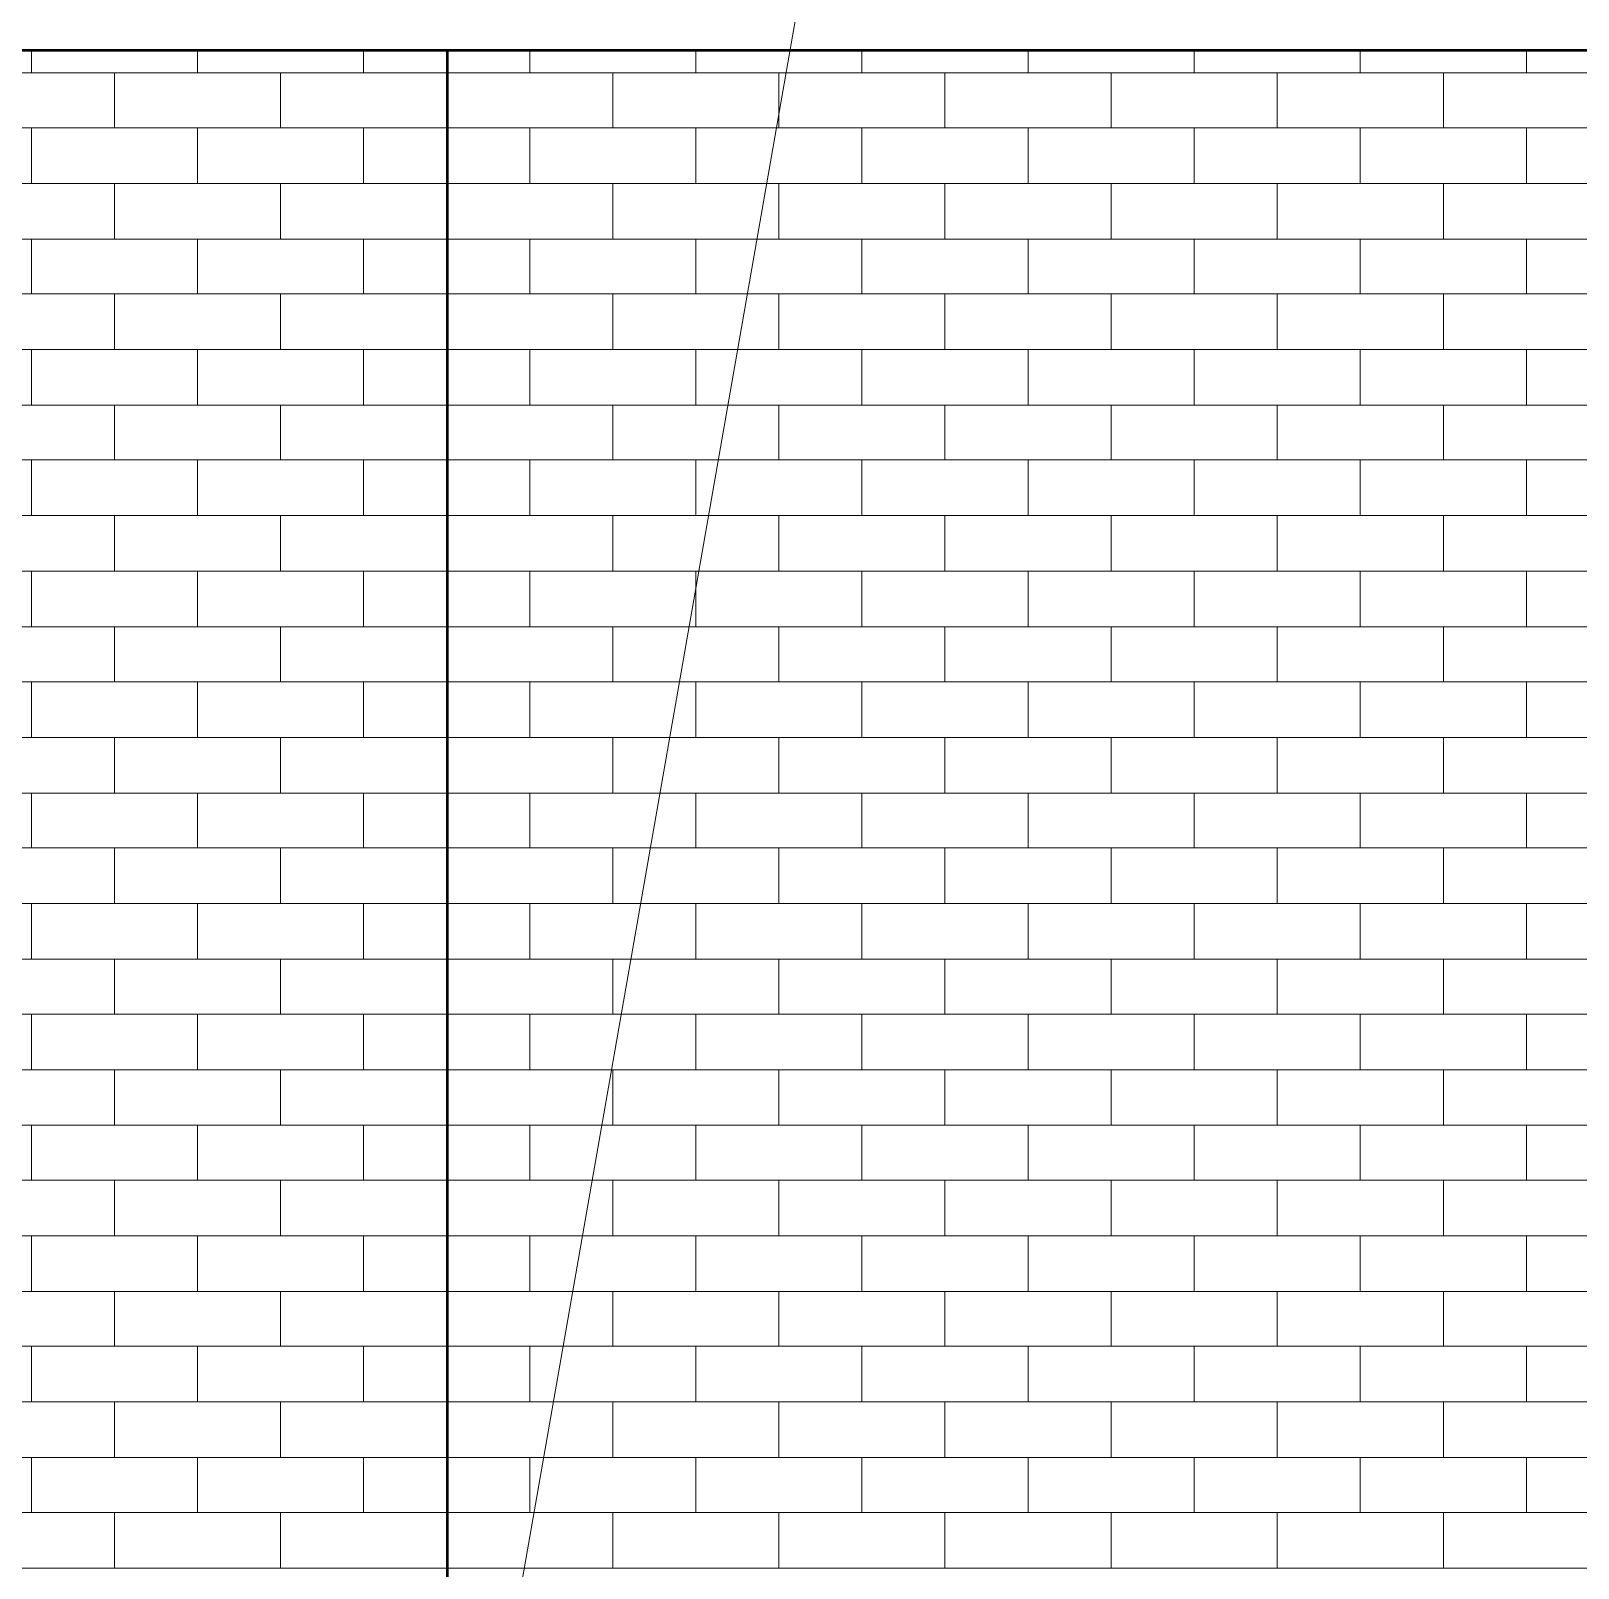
# Model space of a CAD drawing. Header units: inches. Extents: x 5 to 516, y -193 to 129.
# Drawn here: x 116.64 to 122.85, y -53.06 to -46.89 of the extents above; entities that cross this region are included whole.
import ezdxf

# ---------------------------------------------------------------- set-up
doc = ezdxf.new("R2010")
doc.units = ezdxf.units.IN
doc.header["$MEASUREMENT"] = 0
doc.layers.add('Highlight', color=210, linetype='Continuous')
doc.layers.add('PDF4_Geometry', color=7, linetype='Continuous')

msp = doc.modelspace()

# ---------------------------------------------------------------- linework, layer by layer
at = {"layer": 'Highlight'}
msp.add_line((72.5587536, -46.9696498), (133.673458, -46.9696498), dxfattribs=at)
at = {"layer": 'PDF4_Geometry', "lineweight": 15}
for points in [[(118.4187562, -54.2096474), (120.2620897, -43.6796469), (120.9020898, -43.6796469)], [(116.6420905, -47.0596495), (116.6420905, -46.9696495)], [(117.3087572, -47.0596495), (117.3087572, -46.9696495)], [(117.9754239, -47.0596495), (117.9754239, -46.9696495)], [(118.6420906, -47.0596495), (118.6420906, -46.9696495)], [(119.3087573, -47.0596495), (119.3087573, -46.9696495)], [(119.9754241, -47.0596495), (119.9754241, -46.9696495)], [(120.6420908, -47.0596495), (120.6420908, -46.9696495)], [(121.3087575, -47.0596495), (121.3087575, -46.9696495)], [(121.9754242, -47.0596495), (121.9754242, -46.9696495)], [(122.6420909, -47.0596495), (122.6420909, -46.9696495)], [(125.6454244, -47.0596495), (110.64209, -47.0596495), (100.9754225, -47.0596495)], [(116.9754238, -47.2796474), (116.9754238, -47.0596473)], [(117.6420905, -47.2796474), (117.6420905, -47.0596473)], [(118.3087573, -47.2796474), (118.3087573, -47.0596473)], [(118.975424, -47.2796474), (118.975424, -47.0596473)], [(119.6420907, -47.2796474), (119.6420907, -47.0596473)], [(120.3087574, -47.2796474), (120.3087574, -47.0596473)], [(120.9754241, -47.2796474), (120.9754241, -47.0596473)], [(121.6420909, -47.2796474), (121.6420909, -47.0596473)], [(122.3087576, -47.2796474), (122.3087576, -47.0596473)], [(125.6454244, -47.2796474), (110.64209, -47.2796474), (100.9754225, -47.2796474)], [(116.6420905, -47.5029818), (116.6420905, -47.2796484)], [(117.3087572, -47.5029818), (117.3087572, -47.2796484)], [(117.9754239, -47.5029818), (117.9754239, -47.2796484)], [(118.6420906, -47.5029818), (118.6420906, -47.2796484)], [(119.3087573, -47.5029818), (119.3087573, -47.2796484)], [(119.9754241, -47.5029818), (119.9754241, -47.2796484)], [(120.6420908, -47.5029818), (120.6420908, -47.2796484)], [(121.3087575, -47.5029818), (121.3087575, -47.2796484)], [(121.9754242, -47.5029818), (121.9754242, -47.2796484)], [(122.6420909, -47.5029818), (122.6420909, -47.2796484)], [(125.6454244, -47.5029818), (110.64209, -47.5029818), (100.9754225, -47.5029818)], [(116.9754238, -47.7263162), (116.9754238, -47.5029829)], [(117.6420905, -47.7263162), (117.6420905, -47.5029829)], [(118.3087573, -47.7263162), (118.3087573, -47.5029829)], [(118.975424, -47.7263162), (118.975424, -47.5029829)], [(119.6420907, -47.7263162), (119.6420907, -47.5029829)], [(120.3087574, -47.7263162), (120.3087574, -47.5029829)], [(120.9754241, -47.7263162), (120.9754241, -47.5029829)], [(121.6420909, -47.7263162), (121.6420909, -47.5029829)], [(122.3087576, -47.7263162), (122.3087576, -47.5029829)], [(125.6454244, -47.7263162), (110.64209, -47.7263162), (100.9754225, -47.7263162)], [(116.6420905, -47.9463141), (116.6420905, -47.7263141)], [(117.3087572, -47.9463141), (117.3087572, -47.7263141)], [(117.9754239, -47.9463141), (117.9754239, -47.7263141)], [(118.6420906, -47.9463141), (118.6420906, -47.7263141)], [(119.3087573, -47.9463141), (119.3087573, -47.7263141)], [(119.9754241, -47.9463141), (119.9754241, -47.7263141)], [(120.6420908, -47.9463141), (120.6420908, -47.7263141)], [(121.3087575, -47.9463141), (121.3087575, -47.7263141)], [(121.9754242, -47.9463141), (121.9754242, -47.7263141)], [(122.6420909, -47.9463141), (122.6420909, -47.7263141)], [(125.6454244, -47.9463141), (110.64209, -47.9463141), (100.9754225, -47.9463141)], [(116.9754238, -48.1696485), (116.9754238, -47.9463152)], [(117.6420905, -48.1696485), (117.6420905, -47.9463152)], [(118.3087573, -48.1696485), (118.3087573, -47.9463152)], [(118.975424, -48.1696485), (118.975424, -47.9463152)], [(119.6420907, -48.1696485), (119.6420907, -47.9463152)], [(120.3087574, -48.1696485), (120.3087574, -47.9463152)], [(120.9754241, -48.1696485), (120.9754241, -47.9463152)], [(121.6420909, -48.1696485), (121.6420909, -47.9463152)], [(122.3087576, -48.1696485), (122.3087576, -47.9463152)], [(125.6454244, -48.1696485), (110.64209, -48.1696485), (100.9754225, -48.1696485)], [(116.6420905, -48.3929829), (116.6420905, -48.1696496)], [(117.3087572, -48.3929829), (117.3087572, -48.1696496)], [(117.9754239, -48.3929829), (117.9754239, -48.1696496)], [(118.6420906, -48.3929829), (118.6420906, -48.1696496)], [(119.3087573, -48.3929829), (119.3087573, -48.1696496)], [(119.9754241, -48.3929829), (119.9754241, -48.1696496)], [(120.6420908, -48.3929829), (120.6420908, -48.1696496)], [(121.3087575, -48.3929829), (121.3087575, -48.1696496)], [(121.9754242, -48.3929829), (121.9754242, -48.1696496)], [(122.6420909, -48.3929829), (122.6420909, -48.1696496)], [(125.6454244, -48.3929829), (110.64209, -48.3929829), (100.9754225, -48.3929829)], [(116.9754238, -48.6129808), (116.9754238, -48.3929808)], [(117.6420905, -48.6129808), (117.6420905, -48.3929808)], [(118.3087573, -48.6129808), (118.3087573, -48.3929808)], [(118.975424, -48.6129808), (118.975424, -48.3929808)], [(119.6420907, -48.6129808), (119.6420907, -48.3929808)], [(120.3087574, -48.6129808), (120.3087574, -48.3929808)], [(120.9754241, -48.6129808), (120.9754241, -48.3929808)], [(121.6420909, -48.6129808), (121.6420909, -48.3929808)], [(122.3087576, -48.6129808), (122.3087576, -48.3929808)], [(125.6454244, -48.6129808), (110.64209, -48.6129808), (100.9754225, -48.6129808)], [(116.6420905, -48.8363152), (116.6420905, -48.6129819)], [(117.3087572, -48.8363152), (117.3087572, -48.6129819)], [(117.9754239, -48.8363152), (117.9754239, -48.6129819)], [(118.6420906, -48.8363152), (118.6420906, -48.6129819)], [(119.3087573, -48.8363152), (119.3087573, -48.6129819)], [(119.9754241, -48.8363152), (119.9754241, -48.6129819)], [(120.6420908, -48.8363152), (120.6420908, -48.6129819)], [(121.3087575, -48.8363152), (121.3087575, -48.6129819)], [(121.9754242, -48.8363152), (121.9754242, -48.6129819)], [(122.6420909, -48.8363152), (122.6420909, -48.6129819)], [(125.6454244, -48.8363152), (110.64209, -48.8363152), (100.9754225, -48.8363152)], [(116.9754238, -49.0596497), (116.9754238, -48.8363163)], [(117.6420905, -49.0596497), (117.6420905, -48.8363163)], [(118.3087573, -49.0596497), (118.3087573, -48.8363163)], [(118.975424, -49.0596497), (118.975424, -48.8363163)], [(119.6420907, -49.0596497), (119.6420907, -48.8363163)], [(120.3087574, -49.0596497), (120.3087574, -48.8363163)], [(120.9754241, -49.0596497), (120.9754241, -48.8363163)], [(121.6420909, -49.0596497), (121.6420909, -48.8363163)], [(122.3087576, -49.0596497), (122.3087576, -48.8363163)], [(125.6454244, -49.0596497), (110.64209, -49.0596497), (100.9754225, -49.0596497)], [(116.6420905, -49.2829841), (116.6420905, -49.0596508)], [(117.3087572, -49.2829841), (117.3087572, -49.0596508)], [(117.9754239, -49.2829841), (117.9754239, -49.0596508)], [(118.6420906, -49.2829841), (118.6420906, -49.0596508)], [(119.3087573, -49.2829841), (119.3087573, -49.0596508)], [(119.9754241, -49.2829841), (119.9754241, -49.0596508)], [(120.6420908, -49.2829841), (120.6420908, -49.0596508)], [(121.3087575, -49.2829841), (121.3087575, -49.0596508)], [(121.9754242, -49.2829841), (121.9754242, -49.0596508)], [(122.6420909, -49.2829841), (122.6420909, -49.0596508)], [(125.6454244, -49.2829841), (110.64209, -49.2829841), (100.9754225, -49.2829841)], [(116.9754238, -49.5029819), (116.9754238, -49.2829819)], [(117.6420905, -49.5029819), (117.6420905, -49.2829819)], [(118.3087573, -49.5029819), (118.3087573, -49.2829819)], [(118.975424, -49.5029819), (118.975424, -49.2829819)], [(119.6420907, -49.5029819), (119.6420907, -49.2829819)], [(120.3087574, -49.5029819), (120.3087574, -49.2829819)], [(120.9754241, -49.5029819), (120.9754241, -49.2829819)], [(121.6420909, -49.5029819), (121.6420909, -49.2829819)], [(122.3087576, -49.5029819), (122.3087576, -49.2829819)], [(125.6454244, -49.5029819), (110.64209, -49.5029819), (100.9754225, -49.5029819)], [(116.6420905, -49.7263164), (116.6420905, -49.502983)], [(117.3087572, -49.7263164), (117.3087572, -49.502983)], [(117.9754239, -49.7263164), (117.9754239, -49.502983)], [(118.6420906, -49.7263164), (118.6420906, -49.502983)], [(119.3087573, -49.7263164), (119.3087573, -49.502983)], [(119.9754241, -49.7263164), (119.9754241, -49.502983)], [(120.6420908, -49.7263164), (120.6420908, -49.502983)], [(121.3087575, -49.7263164), (121.3087575, -49.502983)], [(121.9754242, -49.7263164), (121.9754242, -49.502983)], [(122.6420909, -49.7263164), (122.6420909, -49.502983)], [(125.6454244, -49.7263164), (110.64209, -49.7263164), (100.9754225, -49.7263164)], [(116.9754238, -49.9496508), (116.9754238, -49.7263175)], [(117.6420905, -49.9496508), (117.6420905, -49.7263175)], [(118.3087573, -49.9496508), (118.3087573, -49.7263175)], [(118.975424, -49.9496508), (118.975424, -49.7263175)], [(119.6420907, -49.9496508), (119.6420907, -49.7263175)], [(120.3087574, -49.9496508), (120.3087574, -49.7263175)], [(120.9754241, -49.9496508), (120.9754241, -49.7263175)], [(121.6420909, -49.9496508), (121.6420909, -49.7263175)], [(122.3087576, -49.9496508), (122.3087576, -49.7263175)], [(125.6454244, -49.9496508), (110.64209, -49.9496508), (100.9754225, -49.9496508)], [(116.6420905, -50.1696487), (116.6420905, -49.9496487)], [(117.3087572, -50.1696487), (117.3087572, -49.9496487)], [(117.9754239, -50.1696487), (117.9754239, -49.9496487)], [(118.6420906, -50.1696487), (118.6420906, -49.9496487)], [(119.3087573, -50.1696487), (119.3087573, -49.9496487)], [(119.9754241, -50.1696487), (119.9754241, -49.9496487)], [(120.6420908, -50.1696487), (120.6420908, -49.9496487)], [(121.3087575, -50.1696487), (121.3087575, -49.9496487)], [(121.9754242, -50.1696487), (121.9754242, -49.9496487)], [(122.6420909, -50.1696487), (122.6420909, -49.9496487)], [(125.6454244, -50.1696487), (110.64209, -50.1696487), (100.9754225, -50.1696487)], [(116.9754238, -50.3929831), (116.9754238, -50.1696498)], [(117.6420905, -50.3929831), (117.6420905, -50.1696498)], [(118.3087573, -50.3929831), (118.3087573, -50.1696498)], [(118.975424, -50.3929831), (118.975424, -50.1696498)], [(119.6420907, -50.3929831), (119.6420907, -50.1696498)], [(120.3087574, -50.3929831), (120.3087574, -50.1696498)], [(120.9754241, -50.3929831), (120.9754241, -50.1696498)], [(121.6420909, -50.3929831), (121.6420909, -50.1696498)], [(122.3087576, -50.3929831), (122.3087576, -50.1696498)], [(125.6454244, -50.3929831), (110.64209, -50.3929831), (100.9754225, -50.3929831)], [(116.6420905, -50.6163175), (116.6420905, -50.3929842)], [(117.3087572, -50.6163175), (117.3087572, -50.3929842)], [(117.9754239, -50.6163175), (117.9754239, -50.3929842)], [(118.6420906, -50.6163175), (118.6420906, -50.3929842)], [(119.3087573, -50.6163175), (119.3087573, -50.3929842)], [(119.9754241, -50.6163175), (119.9754241, -50.3929842)], [(120.6420908, -50.6163175), (120.6420908, -50.3929842)], [(121.3087575, -50.6163175), (121.3087575, -50.3929842)], [(121.9754242, -50.6163175), (121.9754242, -50.3929842)], [(122.6420909, -50.6163175), (122.6420909, -50.3929842)], [(125.6454244, -50.6163175), (110.64209, -50.6163175), (100.9754225, -50.6163175)], [(116.9754238, -50.8363154), (116.9754238, -50.6163154)], [(117.6420905, -50.8363154), (117.6420905, -50.6163154)], [(118.3087573, -50.8363154), (118.3087573, -50.6163154)], [(118.975424, -50.8363154), (118.975424, -50.6163154)], [(119.6420907, -50.8363154), (119.6420907, -50.6163154)], [(120.3087574, -50.8363154), (120.3087574, -50.6163154)], [(120.9754241, -50.8363154), (120.9754241, -50.6163154)], [(121.6420909, -50.8363154), (121.6420909, -50.6163154)], [(122.3087576, -50.8363154), (122.3087576, -50.6163154)], [(125.6454244, -50.8363154), (110.64209, -50.8363154), (100.9754225, -50.8363154)], [(116.6420905, -51.0596498), (116.6420905, -50.8363165)], [(117.3087572, -51.0596498), (117.3087572, -50.8363165)], [(117.9754239, -51.0596498), (117.9754239, -50.8363165)], [(118.6420906, -51.0596498), (118.6420906, -50.8363165)], [(119.3087573, -51.0596498), (119.3087573, -50.8363165)], [(119.9754241, -51.0596498), (119.9754241, -50.8363165)], [(120.6420908, -51.0596498), (120.6420908, -50.8363165)], [(121.3087575, -51.0596498), (121.3087575, -50.8363165)], [(121.9754242, -51.0596498), (121.9754242, -50.8363165)], [(122.6420909, -51.0596498), (122.6420909, -50.8363165)], [(125.6454244, -51.0596498), (110.64209, -51.0596498), (100.9754225, -51.0596498)], [(116.9754238, -51.2829843), (116.9754238, -51.0596509)], [(117.6420905, -51.2829843), (117.6420905, -51.0596509)], [(118.3087573, -51.2829843), (118.3087573, -51.0596509)], [(118.975424, -51.2829843), (118.975424, -51.0596509)], [(119.6420907, -51.2829843), (119.6420907, -51.0596509)], [(120.3087574, -51.2829843), (120.3087574, -51.0596509)], [(120.9754241, -51.2829843), (120.9754241, -51.0596509)], [(121.6420909, -51.2829843), (121.6420909, -51.0596509)], [(122.3087576, -51.2829843), (122.3087576, -51.0596509)], [(125.6454244, -51.2829843), (110.64209, -51.2829843), (100.9754225, -51.2829843)], [(116.6420905, -51.5029821), (116.6420905, -51.2829821)], [(117.3087572, -51.5029821), (117.3087572, -51.2829821)], [(117.9754239, -51.5029821), (117.9754239, -51.2829821)], [(118.6420906, -51.5029821), (118.6420906, -51.2829821)], [(119.3087573, -51.5029821), (119.3087573, -51.2829821)], [(119.9754241, -51.5029821), (119.9754241, -51.2829821)], [(120.6420908, -51.5029821), (120.6420908, -51.2829821)], [(121.3087575, -51.5029821), (121.3087575, -51.2829821)], [(121.9754242, -51.5029821), (121.9754242, -51.2829821)], [(122.6420909, -51.5029821), (122.6420909, -51.2829821)], [(125.6454244, -51.5029821), (110.64209, -51.5029821), (100.9754225, -51.5029821)], [(116.9754238, -51.7263165), (116.9754238, -51.5029832)], [(117.6420905, -51.7263165), (117.6420905, -51.5029832)], [(118.3087573, -51.7263165), (118.3087573, -51.5029832)], [(118.975424, -51.7263165), (118.975424, -51.5029832)], [(119.6420907, -51.7263165), (119.6420907, -51.5029832)], [(120.3087574, -51.7263165), (120.3087574, -51.5029832)], [(120.9754241, -51.7263165), (120.9754241, -51.5029832)], [(121.6420909, -51.7263165), (121.6420909, -51.5029832)], [(122.3087576, -51.7263165), (122.3087576, -51.5029832)], [(125.6454244, -51.7263165), (110.64209, -51.7263165), (100.9754225, -51.7263165)], [(116.6420905, -51.949651), (116.6420905, -51.7263176)], [(117.3087572, -51.949651), (117.3087572, -51.7263176)], [(117.9754239, -51.949651), (117.9754239, -51.7263176)], [(118.6420906, -51.949651), (118.6420906, -51.7263176)], [(119.3087573, -51.949651), (119.3087573, -51.7263176)], [(119.9754241, -51.949651), (119.9754241, -51.7263176)], [(120.6420908, -51.949651), (120.6420908, -51.7263176)], [(121.3087575, -51.949651), (121.3087575, -51.7263176)], [(121.9754242, -51.949651), (121.9754242, -51.7263176)], [(122.6420909, -51.949651), (122.6420909, -51.7263176)], [(125.6454244, -51.949651), (110.64209, -51.949651), (100.9754225, -51.949651)], [(116.9754238, -52.1696488), (116.9754238, -51.9496488)], [(117.6420905, -52.1696488), (117.6420905, -51.9496488)], [(118.3087573, -52.1696488), (118.3087573, -51.9496488)], [(118.975424, -52.1696488), (118.975424, -51.9496488)], [(119.6420907, -52.1696488), (119.6420907, -51.9496488)], [(120.3087574, -52.1696488), (120.3087574, -51.9496488)], [(120.9754241, -52.1696488), (120.9754241, -51.9496488)], [(121.6420909, -52.1696488), (121.6420909, -51.9496488)], [(122.3087576, -52.1696488), (122.3087576, -51.9496488)], [(125.6454244, -52.1696488), (110.64209, -52.1696488), (100.9754225, -52.1696488)], [(116.6420905, -52.3929833), (116.6420905, -52.1696499)], [(117.3087572, -52.3929833), (117.3087572, -52.1696499)], [(117.9754239, -52.3929833), (117.9754239, -52.1696499)], [(118.6420906, -52.3929833), (118.6420906, -52.1696499)], [(119.3087573, -52.3929833), (119.3087573, -52.1696499)], [(119.9754241, -52.3929833), (119.9754241, -52.1696499)], [(120.6420908, -52.3929833), (120.6420908, -52.1696499)], [(121.3087575, -52.3929833), (121.3087575, -52.1696499)], [(121.9754242, -52.3929833), (121.9754242, -52.1696499)], [(122.6420909, -52.3929833), (122.6420909, -52.1696499)], [(125.6454244, -52.3929833), (110.64209, -52.3929833), (100.9754225, -52.3929833)], [(116.9754238, -52.6163177), (116.9754238, -52.3929844)], [(117.6420905, -52.6163177), (117.6420905, -52.3929844)], [(118.3087573, -52.6163177), (118.3087573, -52.3929844)], [(118.975424, -52.6163177), (118.975424, -52.3929844)], [(119.6420907, -52.6163177), (119.6420907, -52.3929844)], [(120.3087574, -52.6163177), (120.3087574, -52.3929844)], [(120.9754241, -52.6163177), (120.9754241, -52.3929844)], [(121.6420909, -52.6163177), (121.6420909, -52.3929844)], [(122.3087576, -52.6163177), (122.3087576, -52.3929844)], [(125.6454244, -52.6163177), (110.64209, -52.6163177), (100.9754225, -52.6163177)], [(116.6420905, -52.8363155), (116.6420905, -52.6163155)], [(117.3087572, -52.8363155), (117.3087572, -52.6163155)], [(117.9754239, -52.8363155), (117.9754239, -52.6163155)], [(118.6420906, -52.8363155), (118.6420906, -52.6163155)], [(119.3087573, -52.8363155), (119.3087573, -52.6163155)], [(119.9754241, -52.8363155), (119.9754241, -52.6163155)], [(120.6420908, -52.8363155), (120.6420908, -52.6163155)], [(121.3087575, -52.8363155), (121.3087575, -52.6163155)], [(121.9754242, -52.8363155), (121.9754242, -52.6163155)], [(122.6420909, -52.8363155), (122.6420909, -52.6163155)], [(125.6454244, -52.8363155), (110.64209, -52.8363155), (100.9754225, -52.8363155)], [(116.9754238, -53.05965), (116.9754238, -52.8363166)], [(117.6420905, -53.05965), (117.6420905, -52.8363166)], [(118.3087573, -53.05965), (118.3087573, -52.8363166)], [(118.975424, -53.05965), (118.975424, -52.8363166)], [(119.6420907, -53.05965), (119.6420907, -52.8363166)], [(120.3087574, -53.05965), (120.3087574, -52.8363166)], [(120.9754241, -53.05965), (120.9754241, -52.8363166)], [(121.6420909, -53.05965), (121.6420909, -52.8363166)], [(122.3087576, -53.05965), (122.3087576, -52.8363166)], [(125.6454244, -53.05965), (110.64209, -53.05965), (100.9754225, -53.05965)]]:
    msp.add_lwpolyline(points, dxfattribs=at)
at = {"layer": 'PDF4_Geometry', "lineweight": 50}
for points in [[(128.1454246, -46.9696498), (91.3120883, -46.9696498)], [(118.3120904, -57.9496515), (118.3120904, -46.9696506)]]:
    msp.add_lwpolyline(points, dxfattribs=at)

doc.saveas('drawing.dxf')
